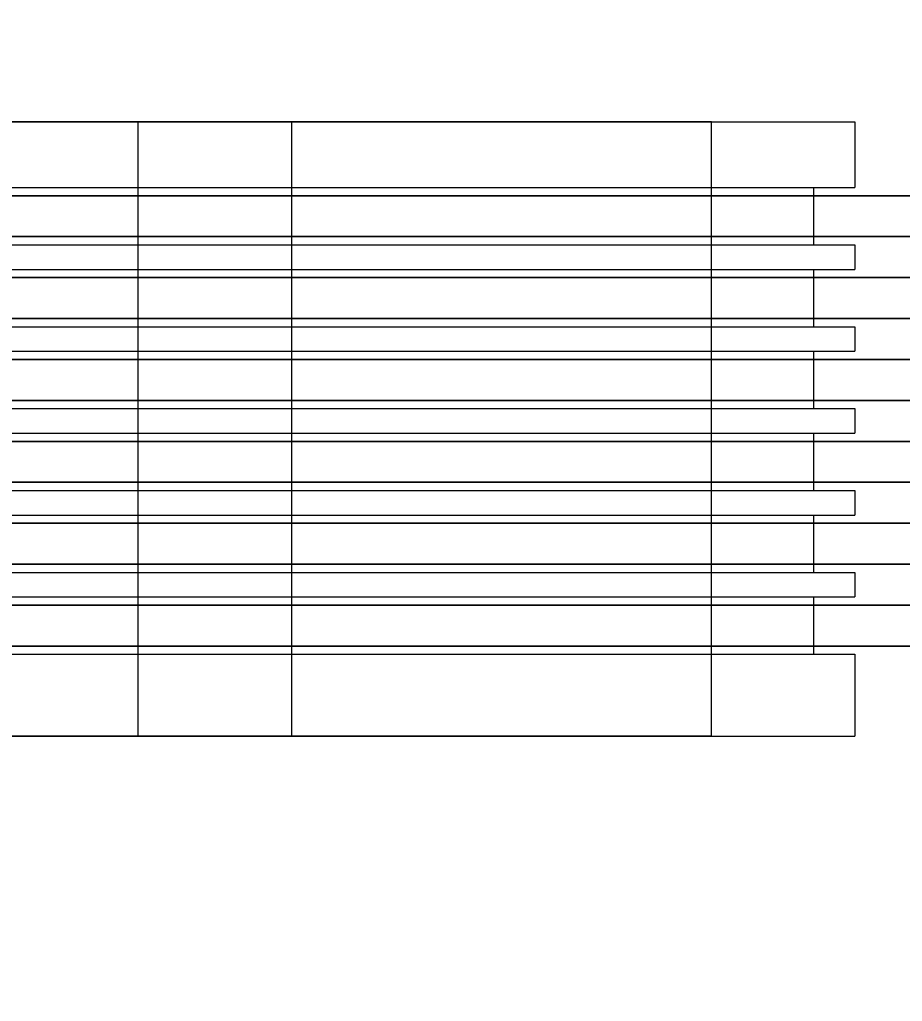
# Model space of a CAD drawing. Header units: millimetres. Extents: x -1970 to 59977, y -65068 to 6837.
# Drawn here: x 25434.2 to 25649.8, y -19724.8 to -19485 of the extents above; entities that cross this region are included whole.
import ezdxf

# ---------------------------------------------------------------- set-up
doc = ezdxf.new("R2010")
doc.units = ezdxf.units.MM
doc.layers.add('COTAS_O', color=1, linetype='Continuous', lineweight=0)
doc.layers.add('superior_briquetadora', color=7, linetype='Continuous', lineweight=0)
doc.dimstyles.new('R19_100', dxfattribs={"dimtxt": 250, "dimasz": 150, "dimexe": 150, "dimexo": 80, "dimgap": 100, "dimtad": 1, "dimtih": 1, "dimtoh": 1, "dimdsep": 46, "dimcen": 0.09, "dimadec": 0, "dimazin": 0, "dimtfac": 1, "dimtdec": 4, "dimtofl": 0, "dimtmove": 0, "dimatfit": 3, "dimfxl": 1, "dimtolj": 1, "dimtzin": 0, "dimarcsym": 0})

# ---------------------------------------------------------------- blocks, each defined once
blk = doc.blocks.new('*D33')
at = {"layer": 'COTAS_O', "color": 0, "lineweight": -2, "transparency": 16777216}
for p, q in [((24628.19, -19560), (24628.19, -20530)), ((26828.19, -19560), (26828.19, -20530)), ((24778.19, -20380), (26678.19, -20380))]:
    blk.add_line(p, q, dxfattribs=at)
at = {"layer": 'COTAS_O', "color": 0, "transparency": 16777216}
for points in [[(24778.19, -20355), (24778.19, -20405), (24628.19, -20380)], [(26678.19, -20355), (26678.19, -20405), (26828.19, -20380)]]:
    blk.add_solid(points, dxfattribs=at)
at = {"layer": 'Defpoints', "color": 0, "transparency": 16777216}
for p in [(24628.19, -19480), (26828.19, -19480), (26828.19, -20380)]:
    blk.add_point(p, dxfattribs=at)

msp = doc.modelspace()

# ---------------------------------------------------------------- linework, layer by layer
at = {"layer": 'superior_briquetadora'}
for p, q in [((25416.39, -19510), (25435.25, -19510)), ((25440.649, -19510), (25420.725, -19510)), ((25435.25, -19510), (25453.669, -19510)), ((25459.766, -19510), (25440.649, -19510)), ((25453.669, -19510), (25471.573, -19510)), ((25476.527, -19510), (25459.766, -19510)), ((25463.187, -19660), (25463.187, -19510)), ((25466.022, -19510), (25463.187, -19510)), ((25474.299, -19510), (25466.022, -19510)), ((25471.573, -19510), (25488.888, -19510)), ((25487.346, -19510), (25474.299, -19510)), ((25489.574, -19510), (25476.527, -19510)), ((25504.108, -19510), (25487.346, -19510)), ((25488.888, -19510), (25505.543, -19510)), ((25497.851, -19510), (25489.574, -19510)), ((25500.687, -19510), (25497.851, -19510)), ((25500.687, -19660), (25500.687, -19510)), ((25523.225, -19510), (25504.108, -19510)), ((25505.543, -19510), (25521.468, -19510)), ((25521.468, -19510), (25536.6, -19510)), ((25543.149, -19510), (25523.225, -19510)), ((25536.6, -19510), (25550.875, -19510)), ((25562.266, -19510), (25543.149, -19510)), ((25550.875, -19510), (25564.235, -19510)), ((25579.027, -19510), (25562.266, -19510)), ((25564.235, -19510), (25576.625, -19510)), ((25576.625, -19510), (25587.994, -19510)), ((25592.074, -19510), (25579.027, -19510)), ((25587.994, -19510), (25598.295, -19510)), ((25600.351, -19510), (25592.074, -19510)), ((25598.295, -19510), (25607.487, -19510)), ((25603.187, -19510), (25600.351, -19510)), ((25603.187, -19660), (25603.187, -19510)), ((25607.487, -19510), (25615.531, -19510)), ((25615.531, -19510), (25622.394, -19510)), ((25622.394, -19510), (25628.048, -19510)), ((25628.048, -19510), (25632.47, -19510)), ((25632.47, -19510), (25635.641, -19510)), ((25635.641, -19510), (25637.55, -19510)), ((25637.55, -19510), (25638.187, -19510)), ((25638.187, -19510), (25638.187, -19526)), ((25416.39, -19526), (25435.25, -19526)), ((25424.618, -19526), (25442.992, -19526)), ((25435.25, -19526), (25453.669, -19526)), ((25442.992, -19526), (25460.873, -19526)), ((25453.669, -19526), (25471.573, -19526)), ((25460.873, -19526), (25478.187, -19526)), ((25471.573, -19526), (25488.888, -19526)), ((25478.187, -19526), (25494.858, -19526)), ((25488.888, -19526), (25505.543, -19526)), ((25494.858, -19526), (25510.815, -19526)), ((25505.543, -19526), (25521.468, -19526)), ((25510.815, -19526), (25525.99, -19526)), ((25521.468, -19526), (25536.6, -19526)), ((25525.99, -19526), (25540.319, -19526)), ((25536.6, -19526), (25550.875, -19526)), ((25540.319, -19526), (25553.739, -19526)), ((25550.875, -19526), (25564.235, -19526)), ((25553.739, -19526), (25566.193, -19526)), ((25564.235, -19526), (25576.625, -19526)), ((25566.193, -19526), (25577.627, -19526)), ((25576.625, -19526), (25587.994, -19526)), ((25577.627, -19526), (25587.994, -19526)), ((25587.994, -19526), (25597.248, -19526)), ((25587.994, -19526), (25598.295, -19526)), ((25597.248, -19526), (25605.35, -19526)), ((25598.295, -19526), (25607.487, -19526)), ((25605.35, -19526), (25612.266, -19526)), ((25607.487, -19526), (25615.531, -19526)), ((25612.266, -19526), (25617.964, -19526)), ((25615.531, -19526), (25622.394, -19526)), ((25617.964, -19526), (25622.422, -19526)), ((25622.394, -19526), (25628.048, -19526)), ((25622.422, -19526), (25625.62, -19526)), ((25625.62, -19526), (25627.544, -19526)), ((25627.544, -19526), (25628.187, -19526)), ((25628.048, -19526), (25632.47, -19526)), ((25628.187, -19540), (25628.187, -19526)), ((25632.47, -19526), (25635.641, -19526)), ((25635.641, -19526), (25637.55, -19526)), ((25637.55, -19526), (25638.187, -19526)), ((25349.739, -19528), (27106.851, -19528)), ((25350.312, -19528), (27107.423, -19528)), ((27114.11, -19528), (25367.799, -19528)), ((27115.163, -19528), (25368.852, -19528)), ((25349.739, -19538), (27106.851, -19538)), ((25350.312, -19538), (27107.423, -19538)), ((27114.11, -19538), (25367.799, -19538)), ((27115.163, -19538), (25368.852, -19538)), ((25416.39, -19540), (25435.25, -19540)), ((25424.618, -19540), (25442.992, -19540)), ((25435.25, -19540), (25453.669, -19540)), ((25442.992, -19540), (25460.873, -19540)), ((25453.669, -19540), (25471.573, -19540)), ((25460.873, -19540), (25478.187, -19540)), ((25471.573, -19540), (25488.888, -19540)), ((25478.187, -19540), (25494.858, -19540)), ((25488.888, -19540), (25505.543, -19540)), ((25494.858, -19540), (25510.815, -19540)), ((25505.543, -19540), (25521.468, -19540)), ((25510.815, -19540), (25525.99, -19540)), ((25521.468, -19540), (25536.6, -19540)), ((25525.99, -19540), (25540.319, -19540)), ((25536.6, -19540), (25550.875, -19540)), ((25540.319, -19540), (25553.739, -19540)), ((25550.875, -19540), (25564.235, -19540)), ((25553.739, -19540), (25566.193, -19540)), ((25564.235, -19540), (25576.625, -19540)), ((25566.193, -19540), (25577.627, -19540)), ((25576.625, -19540), (25587.994, -19540)), ((25577.627, -19540), (25587.994, -19540)), ((25587.994, -19540), (25597.248, -19540)), ((25587.994, -19540), (25598.295, -19540)), ((25597.248, -19540), (25605.35, -19540)), ((25598.295, -19540), (25607.487, -19540)), ((25605.35, -19540), (25612.266, -19540)), ((25607.487, -19540), (25615.531, -19540)), ((25612.266, -19540), (25617.964, -19540)), ((25615.531, -19540), (25622.394, -19540)), ((25617.964, -19540), (25622.422, -19540)), ((25622.394, -19540), (25628.048, -19540)), ((25622.422, -19540), (25625.62, -19540)), ((25625.62, -19540), (25627.544, -19540)), ((25627.544, -19540), (25628.187, -19540)), ((25628.048, -19540), (25632.47, -19540)), ((25632.47, -19540), (25635.641, -19540)), ((25635.641, -19540), (25637.55, -19540)), ((25637.55, -19540), (25638.187, -19540)), ((25638.187, -19540), (25638.187, -19546)), ((25416.39, -19546), (25435.25, -19546)), ((25424.618, -19546), (25442.992, -19546)), ((25435.25, -19546), (25453.669, -19546)), ((25442.992, -19546), (25460.873, -19546)), ((25453.669, -19546), (25471.573, -19546)), ((25460.873, -19546), (25478.187, -19546)), ((25471.573, -19546), (25488.888, -19546)), ((25478.187, -19546), (25494.858, -19546)), ((25488.888, -19546), (25505.543, -19546)), ((25494.858, -19546), (25510.815, -19546)), ((25505.543, -19546), (25521.468, -19546)), ((25510.815, -19546), (25525.99, -19546)), ((25521.468, -19546), (25536.6, -19546)), ((25525.99, -19546), (25540.319, -19546)), ((25536.6, -19546), (25550.875, -19546)), ((25540.319, -19546), (25553.739, -19546)), ((25550.875, -19546), (25564.235, -19546)), ((25553.739, -19546), (25566.193, -19546)), ((25564.235, -19546), (25576.625, -19546)), ((25566.193, -19546), (25577.627, -19546)), ((25576.625, -19546), (25587.994, -19546)), ((25577.627, -19546), (25587.994, -19546)), ((25587.994, -19546), (25597.248, -19546)), ((25587.994, -19546), (25598.295, -19546)), ((25597.248, -19546), (25605.35, -19546)), ((25598.295, -19546), (25607.487, -19546)), ((25605.35, -19546), (25612.266, -19546)), ((25607.487, -19546), (25615.531, -19546)), ((25612.266, -19546), (25617.964, -19546)), ((25615.531, -19546), (25622.394, -19546)), ((25617.964, -19546), (25622.422, -19546)), ((25622.394, -19546), (25628.048, -19546)), ((25622.422, -19546), (25625.62, -19546)), ((25625.62, -19546), (25627.544, -19546)), ((25627.544, -19546), (25628.187, -19546)), ((25628.048, -19546), (25632.47, -19546)), ((25628.187, -19560), (25628.187, -19546)), ((25632.47, -19546), (25635.641, -19546)), ((25635.641, -19546), (25637.55, -19546)), ((25637.55, -19546), (25638.187, -19546)), ((25349.739, -19548), (27106.851, -19548)), ((25350.312, -19548), (27107.423, -19548)), ((27114.11, -19548), (25367.799, -19548)), ((27115.163, -19548), (25368.852, -19548)), ((25349.739, -19558), (27106.851, -19558)), ((25350.312, -19558), (27107.423, -19558)), ((27114.11, -19558), (25367.799, -19558)), ((27115.163, -19558), (25368.852, -19558)), ((25416.39, -19560), (25435.25, -19560)), ((25424.618, -19560), (25442.992, -19560)), ((25435.25, -19560), (25453.669, -19560)), ((25442.992, -19560), (25460.873, -19560)), ((25453.669, -19560), (25471.573, -19560)), ((25460.873, -19560), (25478.187, -19560)), ((25471.573, -19560), (25488.888, -19560)), ((25478.187, -19560), (25494.858, -19560)), ((25488.888, -19560), (25505.543, -19560)), ((25494.858, -19560), (25510.815, -19560)), ((25505.543, -19560), (25521.468, -19560)), ((25510.815, -19560), (25525.99, -19560)), ((25521.468, -19560), (25536.6, -19560)), ((25525.99, -19560), (25540.319, -19560)), ((25536.6, -19560), (25550.875, -19560)), ((25540.319, -19560), (25553.739, -19560)), ((25550.875, -19560), (25564.235, -19560)), ((25553.739, -19560), (25566.193, -19560)), ((25564.235, -19560), (25576.625, -19560)), ((25566.193, -19560), (25577.627, -19560)), ((25576.625, -19560), (25587.994, -19560)), ((25577.627, -19560), (25587.994, -19560)), ((25587.994, -19560), (25597.248, -19560)), ((25587.994, -19560), (25598.295, -19560)), ((25597.248, -19560), (25605.35, -19560)), ((25598.295, -19560), (25607.487, -19560)), ((25605.35, -19560), (25612.266, -19560)), ((25607.487, -19560), (25615.531, -19560)), ((25612.266, -19560), (25617.964, -19560)), ((25615.531, -19560), (25622.394, -19560)), ((25617.964, -19560), (25622.422, -19560)), ((25622.394, -19560), (25628.048, -19560)), ((25622.422, -19560), (25625.62, -19560)), ((25625.62, -19560), (25627.544, -19560)), ((25627.544, -19560), (25628.187, -19560)), ((25628.048, -19560), (25632.47, -19560)), ((25632.47, -19560), (25635.641, -19560)), ((25635.641, -19560), (25637.55, -19560)), ((25637.55, -19560), (25638.187, -19560)), ((25638.187, -19560), (25638.187, -19566)), ((25349.739, -19568), (27106.851, -19568)), ((25350.312, -19568), (27107.423, -19568)), ((27114.11, -19568), (25367.799, -19568)), ((27115.163, -19568), (25368.852, -19568)), ((25416.39, -19566), (25435.25, -19566)), ((25424.618, -19566), (25442.992, -19566)), ((25435.25, -19566), (25453.669, -19566)), ((25442.992, -19566), (25460.873, -19566)), ((25453.669, -19566), (25471.573, -19566)), ((25460.873, -19566), (25478.187, -19566)), ((25471.573, -19566), (25488.888, -19566)), ((25478.187, -19566), (25494.858, -19566)), ((25488.888, -19566), (25505.543, -19566)), ((25494.858, -19566), (25510.815, -19566)), ((25505.543, -19566), (25521.468, -19566)), ((25510.815, -19566), (25525.99, -19566)), ((25521.468, -19566), (25536.6, -19566)), ((25525.99, -19566), (25540.319, -19566)), ((25536.6, -19566), (25550.875, -19566)), ((25540.319, -19566), (25553.739, -19566)), ((25550.875, -19566), (25564.235, -19566)), ((25553.739, -19566), (25566.193, -19566)), ((25564.235, -19566), (25576.625, -19566)), ((25566.193, -19566), (25577.627, -19566)), ((25576.625, -19566), (25587.994, -19566)), ((25577.627, -19566), (25587.994, -19566)), ((25587.994, -19566), (25597.248, -19566)), ((25587.994, -19566), (25598.295, -19566)), ((25597.248, -19566), (25605.35, -19566)), ((25598.295, -19566), (25607.487, -19566)), ((25605.35, -19566), (25612.266, -19566)), ((25607.487, -19566), (25615.531, -19566)), ((25612.266, -19566), (25617.964, -19566)), ((25615.531, -19566), (25622.394, -19566)), ((25617.964, -19566), (25622.422, -19566)), ((25622.394, -19566), (25628.048, -19566)), ((25622.422, -19566), (25625.62, -19566)), ((25625.62, -19566), (25627.544, -19566)), ((25627.544, -19566), (25628.187, -19566)), ((25628.048, -19566), (25632.47, -19566)), ((25628.187, -19580), (25628.187, -19566)), ((25632.47, -19566), (25635.641, -19566)), ((25635.641, -19566), (25637.55, -19566)), ((25637.55, -19566), (25638.187, -19566)), ((25349.739, -19578), (27106.851, -19578)), ((25350.312, -19578), (27107.423, -19578)), ((27114.11, -19578), (25367.799, -19578)), ((27115.163, -19578), (25368.852, -19578)), ((25416.39, -19580), (25435.25, -19580)), ((25424.618, -19580), (25442.992, -19580)), ((25435.25, -19580), (25453.669, -19580)), ((25442.992, -19580), (25460.873, -19580)), ((25453.669, -19580), (25471.573, -19580)), ((25460.873, -19580), (25478.187, -19580)), ((25471.573, -19580), (25488.888, -19580)), ((25478.187, -19580), (25494.858, -19580)), ((25488.888, -19580), (25505.543, -19580)), ((25494.858, -19580), (25510.815, -19580)), ((25505.543, -19580), (25521.468, -19580)), ((25510.815, -19580), (25525.99, -19580)), ((25521.468, -19580), (25536.6, -19580)), ((25525.99, -19580), (25540.319, -19580)), ((25536.6, -19580), (25550.875, -19580)), ((25540.319, -19580), (25553.739, -19580)), ((25550.875, -19580), (25564.235, -19580)), ((25553.739, -19580), (25566.193, -19580)), ((25564.235, -19580), (25576.625, -19580)), ((25566.193, -19580), (25577.627, -19580)), ((25576.625, -19580), (25587.994, -19580)), ((25577.627, -19580), (25587.994, -19580)), ((25587.994, -19580), (25597.248, -19580)), ((25587.994, -19580), (25598.295, -19580)), ((25597.248, -19580), (25605.35, -19580)), ((25598.295, -19580), (25607.487, -19580)), ((25605.35, -19580), (25612.266, -19580)), ((25607.487, -19580), (25615.531, -19580)), ((25612.266, -19580), (25617.964, -19580)), ((25615.531, -19580), (25622.394, -19580)), ((25617.964, -19580), (25622.422, -19580)), ((25622.394, -19580), (25628.048, -19580)), ((25622.422, -19580), (25625.62, -19580)), ((25625.62, -19580), (25627.544, -19580)), ((25627.544, -19580), (25628.187, -19580)), ((25628.048, -19580), (25632.47, -19580)), ((25632.47, -19580), (25635.641, -19580)), ((25635.641, -19580), (25637.55, -19580)), ((25637.55, -19580), (25638.187, -19580)), ((25638.187, -19580), (25638.187, -19586)), ((25416.39, -19586), (25435.25, -19586)), ((25424.618, -19586), (25442.992, -19586)), ((25435.25, -19586), (25453.669, -19586)), ((25442.992, -19586), (25460.873, -19586)), ((25453.669, -19586), (25471.573, -19586)), ((25460.873, -19586), (25478.187, -19586)), ((25471.573, -19586), (25488.888, -19586)), ((25478.187, -19586), (25494.858, -19586)), ((25488.888, -19586), (25505.543, -19586)), ((25494.858, -19586), (25510.815, -19586)), ((25505.543, -19586), (25521.468, -19586)), ((25510.815, -19586), (25525.99, -19586)), ((25521.468, -19586), (25536.6, -19586)), ((25525.99, -19586), (25540.319, -19586)), ((25536.6, -19586), (25550.875, -19586)), ((25540.319, -19586), (25553.739, -19586)), ((25550.875, -19586), (25564.235, -19586)), ((25553.739, -19586), (25566.193, -19586)), ((25564.235, -19586), (25576.625, -19586)), ((25566.193, -19586), (25577.627, -19586)), ((25576.625, -19586), (25587.994, -19586)), ((25577.627, -19586), (25587.994, -19586)), ((25587.994, -19586), (25597.248, -19586)), ((25587.994, -19586), (25598.295, -19586)), ((25597.248, -19586), (25605.35, -19586)), ((25598.295, -19586), (25607.487, -19586)), ((25605.35, -19586), (25612.266, -19586)), ((25607.487, -19586), (25615.531, -19586)), ((25612.266, -19586), (25617.964, -19586)), ((25615.531, -19586), (25622.394, -19586)), ((25617.964, -19586), (25622.422, -19586)), ((25622.394, -19586), (25628.048, -19586)), ((25622.422, -19586), (25625.62, -19586)), ((25625.62, -19586), (25627.544, -19586)), ((25627.544, -19586), (25628.187, -19586)), ((25628.048, -19586), (25632.47, -19586)), ((25628.187, -19600), (25628.187, -19586)), ((25632.47, -19586), (25635.641, -19586)), ((25635.641, -19586), (25637.55, -19586)), ((25637.55, -19586), (25638.187, -19586)), ((25349.739, -19588), (27106.851, -19588)), ((25350.312, -19588), (27107.423, -19588)), ((27114.11, -19588), (25367.799, -19588)), ((27115.163, -19588), (25368.852, -19588)), ((25349.739, -19598), (27106.851, -19598)), ((25350.312, -19598), (27107.423, -19598)), ((27114.11, -19598), (25367.799, -19598)), ((27115.163, -19598), (25368.852, -19598)), ((25416.39, -19600), (25435.25, -19600)), ((25424.618, -19600), (25442.992, -19600)), ((25435.25, -19600), (25453.669, -19600)), ((25442.992, -19600), (25460.873, -19600)), ((25453.669, -19600), (25471.573, -19600)), ((25460.873, -19600), (25478.187, -19600)), ((25471.573, -19600), (25488.888, -19600)), ((25478.187, -19600), (25494.858, -19600)), ((25488.888, -19600), (25505.543, -19600)), ((25494.858, -19600), (25510.815, -19600)), ((25505.543, -19600), (25521.468, -19600)), ((25510.815, -19600), (25525.99, -19600)), ((25521.468, -19600), (25536.6, -19600)), ((25525.99, -19600), (25540.319, -19600)), ((25536.6, -19600), (25550.875, -19600)), ((25540.319, -19600), (25553.739, -19600)), ((25550.875, -19600), (25564.235, -19600)), ((25553.739, -19600), (25566.193, -19600)), ((25564.235, -19600), (25576.625, -19600)), ((25566.193, -19600), (25577.627, -19600)), ((25576.625, -19600), (25587.994, -19600)), ((25577.627, -19600), (25587.994, -19600)), ((25587.994, -19600), (25597.248, -19600)), ((25587.994, -19600), (25598.295, -19600)), ((25597.248, -19600), (25605.35, -19600)), ((25598.295, -19600), (25607.487, -19600)), ((25605.35, -19600), (25612.266, -19600)), ((25607.487, -19600), (25615.531, -19600)), ((25612.266, -19600), (25617.964, -19600)), ((25615.531, -19600), (25622.394, -19600)), ((25617.964, -19600), (25622.422, -19600)), ((25622.394, -19600), (25628.048, -19600)), ((25622.422, -19600), (25625.62, -19600)), ((25625.62, -19600), (25627.544, -19600)), ((25627.544, -19600), (25628.187, -19600)), ((25628.048, -19600), (25632.47, -19600)), ((25632.47, -19600), (25635.641, -19600)), ((25635.641, -19600), (25637.55, -19600)), ((25637.55, -19600), (25638.187, -19600)), ((25638.187, -19600), (25638.187, -19606)), ((25416.39, -19606), (25435.25, -19606)), ((25424.618, -19606), (25442.992, -19606)), ((25435.25, -19606), (25453.669, -19606)), ((25442.992, -19606), (25460.873, -19606)), ((25453.669, -19606), (25471.573, -19606)), ((25460.873, -19606), (25478.187, -19606)), ((25471.573, -19606), (25488.888, -19606)), ((25478.187, -19606), (25494.858, -19606)), ((25488.888, -19606), (25505.543, -19606)), ((25494.858, -19606), (25510.815, -19606)), ((25505.543, -19606), (25521.468, -19606)), ((25510.815, -19606), (25525.99, -19606)), ((25521.468, -19606), (25536.6, -19606)), ((25525.99, -19606), (25540.319, -19606)), ((25536.6, -19606), (25550.875, -19606)), ((25540.319, -19606), (25553.739, -19606)), ((25550.875, -19606), (25564.235, -19606)), ((25553.739, -19606), (25566.193, -19606)), ((25564.235, -19606), (25576.625, -19606)), ((25566.193, -19606), (25577.627, -19606)), ((25576.625, -19606), (25587.994, -19606)), ((25577.627, -19606), (25587.994, -19606)), ((25587.994, -19606), (25597.248, -19606)), ((25587.994, -19606), (25598.295, -19606)), ((25597.248, -19606), (25605.35, -19606)), ((25598.295, -19606), (25607.487, -19606)), ((25605.35, -19606), (25612.266, -19606)), ((25607.487, -19606), (25615.531, -19606)), ((25612.266, -19606), (25617.964, -19606)), ((25615.531, -19606), (25622.394, -19606)), ((25617.964, -19606), (25622.422, -19606)), ((25622.394, -19606), (25628.048, -19606)), ((25622.422, -19606), (25625.62, -19606)), ((25625.62, -19606), (25627.544, -19606)), ((25627.544, -19606), (25628.187, -19606)), ((25628.048, -19606), (25632.47, -19606)), ((25628.187, -19620), (25628.187, -19606)), ((25632.47, -19606), (25635.641, -19606)), ((25635.641, -19606), (25637.55, -19606)), ((25637.55, -19606), (25638.187, -19606)), ((25349.739, -19608), (27106.851, -19608)), ((25350.312, -19608), (27107.423, -19608)), ((27114.11, -19608), (25367.799, -19608)), ((27115.163, -19608), (25368.852, -19608)), ((25349.739, -19618), (27106.851, -19618)), ((25350.312, -19618), (27107.423, -19618)), ((27114.11, -19618), (25367.799, -19618)), ((27115.163, -19618), (25368.852, -19618)), ((25416.39, -19620), (25435.25, -19620)), ((25424.618, -19620), (25442.992, -19620)), ((25435.25, -19620), (25453.669, -19620)), ((25442.992, -19620), (25460.873, -19620)), ((25453.669, -19620), (25471.573, -19620)), ((25460.873, -19620), (25478.187, -19620)), ((25471.573, -19620), (25488.888, -19620)), ((25478.187, -19620), (25494.858, -19620)), ((25488.888, -19620), (25505.543, -19620)), ((25494.858, -19620), (25510.815, -19620)), ((25505.543, -19620), (25521.468, -19620)), ((25510.815, -19620), (25525.99, -19620)), ((25521.468, -19620), (25536.6, -19620)), ((25525.99, -19620), (25540.319, -19620)), ((25536.6, -19620), (25550.875, -19620)), ((25540.319, -19620), (25553.739, -19620)), ((25550.875, -19620), (25564.235, -19620)), ((25553.739, -19620), (25566.193, -19620)), ((25564.235, -19620), (25576.625, -19620)), ((25566.193, -19620), (25577.627, -19620)), ((25576.625, -19620), (25587.994, -19620)), ((25577.627, -19620), (25587.994, -19620)), ((25587.994, -19620), (25597.248, -19620)), ((25587.994, -19620), (25598.295, -19620)), ((25597.248, -19620), (25605.35, -19620)), ((25598.295, -19620), (25607.487, -19620)), ((25605.35, -19620), (25612.266, -19620)), ((25607.487, -19620), (25615.531, -19620)), ((25612.266, -19620), (25617.964, -19620)), ((25615.531, -19620), (25622.394, -19620)), ((25617.964, -19620), (25622.422, -19620)), ((25622.394, -19620), (25628.048, -19620)), ((25622.422, -19620), (25625.62, -19620)), ((25625.62, -19620), (25627.544, -19620)), ((25627.544, -19620), (25628.187, -19620)), ((25628.048, -19620), (25632.47, -19620)), ((25632.47, -19620), (25635.641, -19620)), ((25635.641, -19620), (25637.55, -19620)), ((25637.55, -19620), (25638.187, -19620)), ((25638.187, -19620), (25638.187, -19626)), ((25416.39, -19626), (25435.25, -19626)), ((25424.618, -19626), (25442.992, -19626)), ((25435.25, -19626), (25453.669, -19626)), ((25442.992, -19626), (25460.873, -19626)), ((25453.669, -19626), (25471.573, -19626)), ((25460.873, -19626), (25478.187, -19626)), ((25471.573, -19626), (25488.888, -19626)), ((25478.187, -19626), (25494.858, -19626)), ((25488.888, -19626), (25505.543, -19626)), ((25494.858, -19626), (25510.815, -19626)), ((25505.543, -19626), (25521.468, -19626)), ((25510.815, -19626), (25525.99, -19626)), ((25521.468, -19626), (25536.6, -19626)), ((25525.99, -19626), (25540.319, -19626)), ((25536.6, -19626), (25550.875, -19626)), ((25540.319, -19626), (25553.739, -19626)), ((25550.875, -19626), (25564.235, -19626)), ((25553.739, -19626), (25566.193, -19626)), ((25564.235, -19626), (25576.625, -19626)), ((25566.193, -19626), (25577.627, -19626)), ((25576.625, -19626), (25587.994, -19626)), ((25577.627, -19626), (25587.994, -19626)), ((25587.994, -19626), (25597.248, -19626)), ((25587.994, -19626), (25598.295, -19626)), ((25597.248, -19626), (25605.35, -19626)), ((25598.295, -19626), (25607.487, -19626)), ((25605.35, -19626), (25612.266, -19626)), ((25607.487, -19626), (25615.531, -19626)), ((25612.266, -19626), (25617.964, -19626)), ((25615.531, -19626), (25622.394, -19626)), ((25617.964, -19626), (25622.422, -19626)), ((25622.394, -19626), (25628.048, -19626)), ((25622.422, -19626), (25625.62, -19626)), ((25625.62, -19626), (25627.544, -19626)), ((25627.544, -19626), (25628.187, -19626)), ((25628.048, -19626), (25632.47, -19626)), ((25628.187, -19640), (25628.187, -19626)), ((25632.47, -19626), (25635.641, -19626)), ((25635.641, -19626), (25637.55, -19626)), ((25637.55, -19626), (25638.187, -19626)), ((25349.739, -19628), (27106.851, -19628)), ((25350.312, -19628), (27107.423, -19628)), ((27114.11, -19628), (25367.799, -19628)), ((27115.163, -19628), (25368.852, -19628)), ((25349.739, -19638), (27106.851, -19638)), ((25350.312, -19638), (27107.423, -19638)), ((27114.11, -19638), (25367.799, -19638)), ((27115.163, -19638), (25368.852, -19638)), ((25416.39, -19640), (25435.25, -19640)), ((25424.618, -19640), (25442.992, -19640)), ((25435.25, -19640), (25453.669, -19640)), ((25442.992, -19640), (25460.873, -19640)), ((25453.669, -19640), (25471.573, -19640)), ((25460.873, -19640), (25478.187, -19640)), ((25471.573, -19640), (25488.888, -19640)), ((25478.187, -19640), (25494.858, -19640)), ((25488.888, -19640), (25505.543, -19640)), ((25494.858, -19640), (25510.815, -19640)), ((25505.543, -19640), (25521.468, -19640)), ((25510.815, -19640), (25525.99, -19640)), ((25521.468, -19640), (25536.6, -19640)), ((25525.99, -19640), (25540.319, -19640)), ((25536.6, -19640), (25550.875, -19640)), ((25540.319, -19640), (25553.739, -19640)), ((25550.875, -19640), (25564.235, -19640)), ((25553.739, -19640), (25566.193, -19640)), ((25564.235, -19640), (25576.625, -19640)), ((25566.193, -19640), (25577.627, -19640)), ((25576.625, -19640), (25587.994, -19640)), ((25577.627, -19640), (25587.994, -19640)), ((25587.994, -19640), (25597.248, -19640)), ((25587.994, -19640), (25598.295, -19640)), ((25597.248, -19640), (25605.35, -19640)), ((25598.295, -19640), (25607.487, -19640)), ((25605.35, -19640), (25612.266, -19640)), ((25607.487, -19640), (25615.531, -19640)), ((25612.266, -19640), (25617.964, -19640)), ((25615.531, -19640), (25622.394, -19640)), ((25617.964, -19640), (25622.422, -19640)), ((25622.394, -19640), (25628.048, -19640)), ((25622.422, -19640), (25625.62, -19640)), ((25625.62, -19640), (25627.544, -19640)), ((25627.544, -19640), (25628.187, -19640)), ((25628.048, -19640), (25632.47, -19640)), ((25632.47, -19640), (25635.641, -19640)), ((25635.641, -19640), (25637.55, -19640)), ((25637.55, -19640), (25638.187, -19640)), ((25638.187, -19640), (25638.187, -19660)), ((25416.39, -19660), (25435.25, -19660)), ((25440.649, -19660), (25420.725, -19660)), ((25435.25, -19660), (25453.669, -19660)), ((25459.766, -19660), (25440.649, -19660)), ((25453.669, -19660), (25471.573, -19660)), ((25476.527, -19660), (25459.766, -19660)), ((25466.022, -19660), (25463.187, -19660)), ((25474.299, -19660), (25466.022, -19660)), ((25471.573, -19660), (25488.888, -19660)), ((25487.346, -19660), (25474.299, -19660)), ((25489.574, -19660), (25476.527, -19660)), ((25504.108, -19660), (25487.346, -19660)), ((25488.888, -19660), (25505.543, -19660)), ((25497.851, -19660), (25489.574, -19660)), ((25500.687, -19660), (25497.851, -19660)), ((25523.225, -19660), (25504.108, -19660)), ((25505.543, -19660), (25521.468, -19660)), ((25521.468, -19660), (25536.6, -19660)), ((25543.149, -19660), (25523.225, -19660)), ((25536.6, -19660), (25550.875, -19660)), ((25562.266, -19660), (25543.149, -19660)), ((25550.875, -19660), (25564.235, -19660)), ((25579.027, -19660), (25562.266, -19660)), ((25564.235, -19660), (25576.625, -19660)), ((25576.625, -19660), (25587.994, -19660)), ((25592.074, -19660), (25579.027, -19660)), ((25587.994, -19660), (25598.295, -19660)), ((25600.351, -19660), (25592.074, -19660)), ((25598.295, -19660), (25607.487, -19660)), ((25603.187, -19660), (25600.351, -19660)), ((25607.487, -19660), (25615.531, -19660)), ((25615.531, -19660), (25622.394, -19660)), ((25622.394, -19660), (25628.048, -19660)), ((25628.048, -19660), (25632.47, -19660)), ((25632.47, -19660), (25635.641, -19660)), ((25635.641, -19660), (25637.55, -19660)), ((25637.55, -19660), (25638.187, -19660))]:
    msp.add_line(p, q, dxfattribs=at)

# ---------------------------------------------------------------- dimensions: what is measured, and where the dimension line sits
at = {"layer": 'COTAS_O'}
dim = msp.add_aligned_dim(p1=(24628.187, -19480), p2=(26828.187, -19480), distance=-900, text='<> O', dimstyle='R19_100', dxfattribs=at)
dim.commit()
dim.dimension.update_dxf_attribs({"geometry": '*D33', "text_midpoint": (25728.187, -20380)})

doc.saveas('drawing.dxf')
